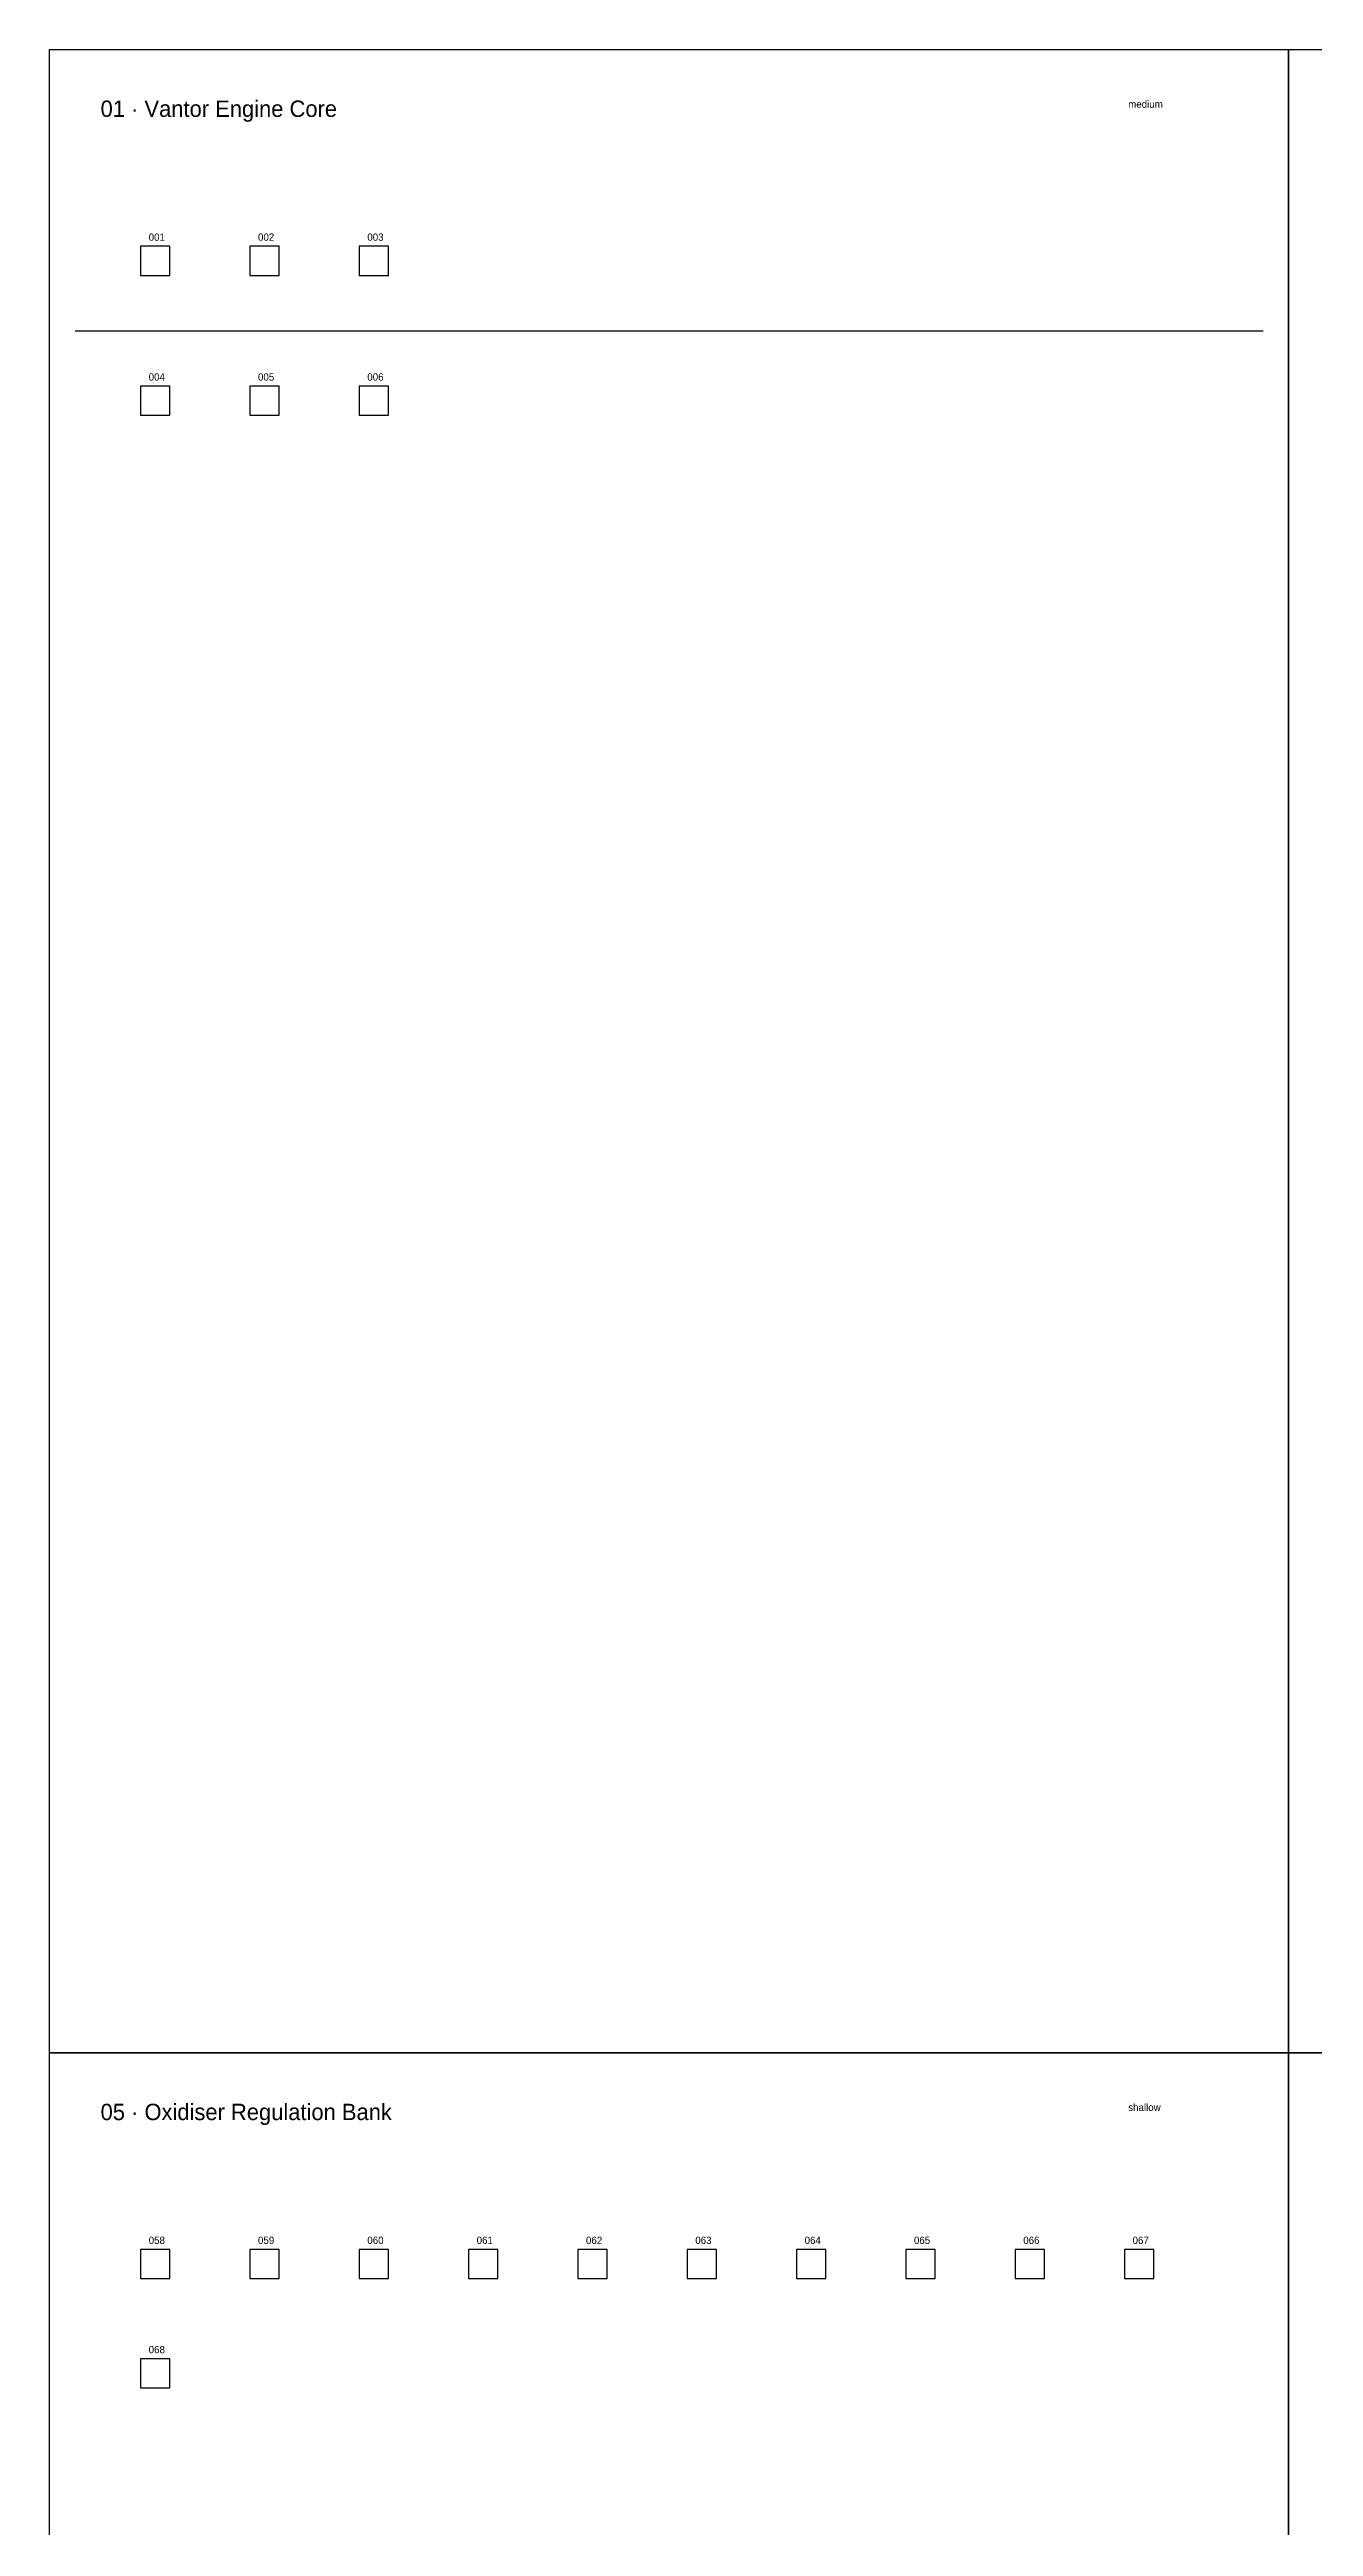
# Model space of a CAD drawing. Header units: metres. Extents: x 0 to 1360, y -2750 to 0.
# Drawn here: x 0 to 347, y -680 to 0 of the extents above; entities that cross this region are included whole.
import ezdxf

# ---------------------------------------------------------------- set-up
doc = ezdxf.new("R2010")
doc.units = ezdxf.units.M
for name, color, linetype in [('FITTING', 5, 'Continuous'), ('SYS-BORDER', 8, 'Continuous'), ('SYS-DIVIDER', 253, 'Continuous'), ('SYS-NAME', 7, 'Continuous'), ('TEXT-SEQ', 3, 'Continuous')]:
    doc.layers.add(name, color=color, linetype=linetype)

msp = doc.modelspace()

# ---------------------------------------------------------------- linework, layer by layer
at = {"layer": 'FITTING'}
for points in [[(25, -62), (33, -62), (33, -54), (25, -54), (25, -62)], [(55, -62), (63, -62), (63, -54), (55, -54), (55, -62)], [(85, -62), (93, -62), (93, -54), (85, -54), (85, -62)], [(25, -100.4), (33, -100.4), (33, -92.4), (25, -92.4), (25, -100.4)], [(55, -100.4), (63, -100.4), (63, -92.4), (55, -92.4), (55, -100.4)], [(85, -100.4), (93, -100.4), (93, -92.4), (85, -92.4), (85, -100.4)], [(25, -612), (33, -612), (33, -604), (25, -604), (25, -612)], [(55, -612), (63, -612), (63, -604), (55, -604), (55, -612)], [(85, -612), (93, -612), (93, -604), (85, -604), (85, -612)], [(115, -612), (123, -612), (123, -604), (115, -604), (115, -612)], [(145, -612), (153, -612), (153, -604), (145, -604), (145, -612)], [(175, -612), (183, -612), (183, -604), (175, -604), (175, -612)], [(205, -612), (213, -612), (213, -604), (205, -604), (205, -612)], [(235, -612), (243, -612), (243, -604), (235, -604), (235, -612)], [(265, -612), (273, -612), (273, -604), (265, -604), (265, -612)], [(295, -612), (303, -612), (303, -604), (295, -604), (295, -612)], [(25, -642), (33, -642), (33, -634), (25, -634), (25, -642)]]:
    msp.add_lwpolyline(points, dxfattribs=at)
at = {"layer": 'SYS-BORDER'}
for points in [[(0, 0), (340, 0), (340, -550), (0, -550), (0, 0)], [(340, 0), (680, 0), (680, -550), (340, -550), (340, 0)], [(0, -550), (340, -550), (340, -1100), (0, -1100), (0, -550)], [(340, -550), (680, -550), (680, -1100), (340, -1100), (340, -550)]]:
    msp.add_lwpolyline(points, dxfattribs=at)
at = {"layer": 'SYS-DIVIDER'}
msp.add_line((7, -77.2), (333, -77.2), dxfattribs=at)

# ---------------------------------------------------------------- texts
for s, p in [('medium', (296, -16)), ('shallow', (296, -566))]:
    msp.add_text(s, height=2, dxfattribs=at).set_placement(p)
at = {"layer": 'SYS-NAME'}
for s, p in [('01 · Vantor Engine Core', (14, -18.5)), ('05 · Oxidiser Regulation Bank', (14, -568.5))]:
    msp.add_text(s, height=4.5, dxfattribs=at).set_placement(p)
at = {"layer": 'TEXT-SEQ'}
for s, p in [('001', (27.2, -52.5)), ('002', (57.2, -52.5)), ('003', (87.2, -52.5)), ('004', (27.2, -90.9)), ('005', (57.2, -90.9)), ('006', (87.2, -90.9)), ('058', (27.2, -602.5)), ('059', (57.2, -602.5)), ('060', (87.2, -602.5)), ('061', (117.2, -602.5)), ('062', (147.2, -602.5)), ('063', (177.2, -602.5)), ('064', (207.2, -602.5)), ('065', (237.2, -602.5)), ('066', (267.2, -602.5)), ('067', (297.2, -602.5)), ('068', (27.2, -632.5))]:
    msp.add_text(s, height=2, dxfattribs=at).set_placement(p)

doc.saveas('drawing.dxf')
